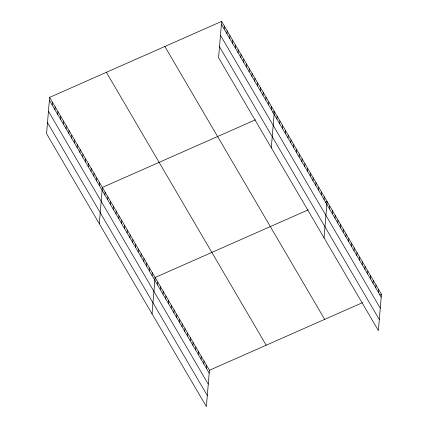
<?xml version="1.0" encoding="UTF-8"?>
<svg xmlns="http://www.w3.org/2000/svg" width="428" height="428" viewBox="0 0 428 428"><rect width="100%" height="100%" fill="white"/><g stroke="black" fill="none" stroke-linecap="round" stroke-linejoin="round"><path stroke-width="0.64" d="M49.616 97.375L46.566 133.697L206.376 406.6L209.426 370.279L49.616 97.375L221.624 21.4L381.434 294.304L378.384 330.625L218.574 57.721L221.624 21.4M52.152 104.962L52.393 102.115M54.928 109.702L55.169 106.856M57.705 114.442L57.946 111.596M60.482 119.182L60.723 116.336M63.258 123.922L63.494 121.076M66.03 128.662L66.27 125.816M68.806 133.402L69.047 130.556M71.583 138.142L71.824 135.291M74.36 142.882L74.6 140.031M77.136 147.623L77.372 144.771M79.913 152.363L80.148 149.511M82.684 157.103L82.925 154.251M85.461 161.843L85.702 158.991M88.238 166.583L88.478 163.731M91.014 171.323L91.25 168.471M93.791 176.063L94.026 173.212M96.562 180.803L96.803 177.952M99.339 185.543L99.58 182.692M99.307 223.753L102.356 187.432L255.441 119.813M104.892 195.018L105.133 192.172M107.669 199.758L107.904 196.912M110.44 204.498L110.681 201.652M113.217 209.239L113.457 206.392M115.993 213.979L116.234 211.132M118.77 218.719L119.011 215.873M121.547 223.459L121.782 220.613M124.323 228.199L124.559 225.353M127.095 232.939L127.335 230.093M129.871 237.679L130.112 234.833M132.648 242.419L132.889 239.573M135.425 247.159L135.66 244.313M138.201 251.899L138.437 249.053M140.972 256.639L141.213 253.788M143.749 261.38L143.99 258.528M146.526 266.12L146.767 263.268M149.302 270.86L149.543 268.008M152.079 275.6L152.315 272.748M152.042 313.815L155.091 277.488L308.176 209.875M157.568 284.978L157.809 282.127M160.286 289.617L160.527 286.771M163.004 294.255L163.245 291.409M165.722 298.894L165.957 296.048M168.434 303.538L168.675 300.686M171.152 308.176L171.393 305.325M173.87 312.815L174.11 309.963M176.587 317.453L176.828 314.607M179.305 322.091L179.541 319.245M182.023 326.73L182.258 323.884M184.736 331.374L184.976 328.522M187.453 336.012L187.694 333.161M190.171 340.651L190.412 337.799M192.889 345.289L193.124 342.443M195.607 349.927L195.842 347.081M224.16 28.986L224.4 26.14M198.319 354.566L198.56 351.72M226.936 33.726L227.172 30.88M201.037 359.21L201.278 356.358M229.713 38.467L229.948 35.62M203.755 363.848L203.996 360.997M232.484 43.207L232.725 40.36M206.473 368.487L206.708 365.635M235.261 47.947L235.502 45.101M238.038 52.687L238.278 49.841M240.814 57.427L241.055 54.581M243.591 62.167L243.826 59.321M246.362 66.907L246.603 64.061M249.139 71.647L249.38 68.801M251.915 76.387L252.156 73.541M254.692 81.127L254.933 78.281M257.469 85.868L257.704 83.016M260.24 90.608L260.481 87.756M263.017 95.348L263.257 92.496M265.793 100.088L266.034 97.236M268.57 104.828L268.811 101.976M271.347 109.568L271.582 106.716M271.309 147.783L274.359 111.457L272.641 112.216M276.895 119.048L277.135 116.197M279.671 123.788L279.912 120.937M282.448 128.528L282.689 125.677M285.225 133.269L285.46 130.417M288.001 138.003L288.237 135.157M290.773 142.743L291.013 139.897M293.549 147.483L293.79 144.637M296.326 152.224L296.567 149.377M299.102 156.964L299.343 154.117M301.879 161.704L302.115 158.858M304.65 166.444L304.891 163.598M307.427 171.184L307.668 168.338M310.204 175.924L310.444 173.078M312.98 180.664L313.221 177.818M315.757 185.404L315.992 182.558M318.534 190.144L318.769 187.298M321.305 194.884L321.546 192.038M324.082 199.625L324.322 196.773M324.05 237.84L327.099 201.513L325.376 202.273M329.576 209.003L329.811 206.157M332.294 213.642L332.529 210.795M335.006 218.28L335.247 215.434M337.724 222.924L337.965 220.072M340.442 227.562L340.683 224.711M343.16 232.201L343.4 229.349M345.877 236.839L346.113 233.993M348.59 241.478L348.831 238.631M351.308 246.116L351.549 243.27M354.026 250.76L354.266 247.908M356.743 255.398L356.984 252.547M359.461 260.037L359.697 257.185M362.174 264.675L362.414 261.829M364.891 269.314L365.132 266.467M367.609 273.952L367.85 271.106M370.327 278.596L370.568 275.744M373.045 283.234L373.28 280.383M375.757 287.873L375.998 285.021M378.475 292.511L378.716 289.665M209.426 370.279L362.511 302.66M379.711 295.063L381.434 294.304M221.383 24.246L381.193 297.15M220.457 35.294L380.267 308.197M219.5 46.679L379.31 319.577M164.86 46.47L324.67 319.374M106.379 72.305L266.189 345.203M49.38 100.222L209.19 373.125M48.45 111.269L208.259 384.173M47.497 122.649L207.307 395.552"/></g></svg>
